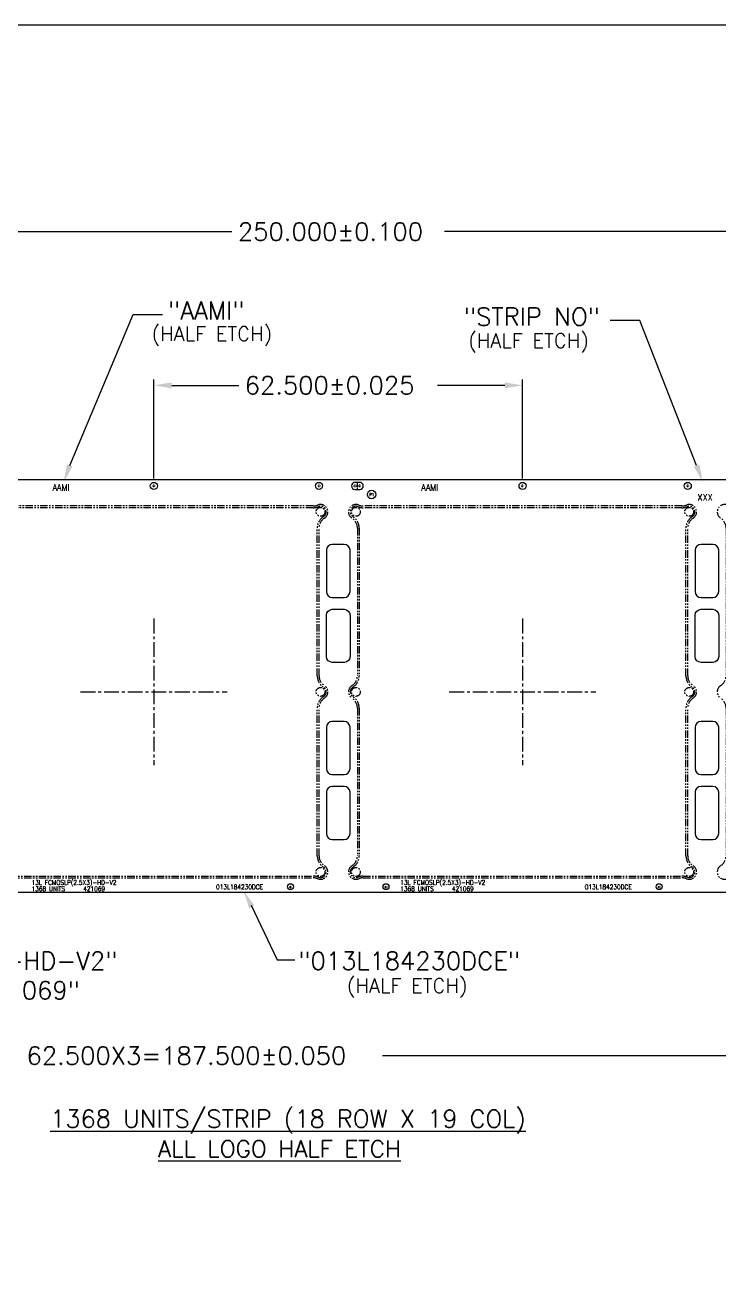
# Model space of a CAD drawing. Extents: x -336 to 28, y -457 to 7.
# Drawn here: x -223.1 to -105.5, y -206.4 to 6.6 of the extents above; entities that cross this region are included whole.
import ezdxf

# ---------------------------------------------------------------- set-up
doc = ezdxf.new("R2010")
doc.units = 0
doc.header["$MEASUREMENT"] = 0
for name, pattern in [('CENTER', [50.8, 31.75, -6.35, 6.35, -6.35]), ('CENTERX2', [4, 2.5, -0.5, 0.5, -0.5]), ('PHANTOM', [2.5, 1.25, -0.25, 0.25, -0.25, 0.25, -0.25])]:
    doc.linetypes.add(name, pattern=pattern)
for name, color, linetype in [('1', 7, 'CONTINUOUS'), ('1D', 4, 'CONTINUOUS'), ('TEMPLATE', 6, 'CONTINUOUS')]:
    doc.layers.add(name, color=color, linetype=linetype)
doc.styles.add('ROMANS', font='romans', dxfattribs={"width": 0.85, "height": 0.08})
doc.styles.add('simplex', font='SIMPLEX.SHX')

msp = doc.modelspace()

# ---------------------------------------------------------------- linework, layer by layer
at = {"layer": '1'}
for p, q in [((-294.0362, -70.32), (-46.0362, -70.32)), ((-46.0362, -140.32), (-294.0362, -140.32))]:
    msp.add_line(p, q, dxfattribs=at)
for points in [[(-167.1862, -72.02), (-166.3862, -72.02, 1), (-166.3862, -70.82), (-167.1862, -70.82, 1)], [(-169.0362, -90.32, 0.41421356), (-168.0362, -89.32), (-168.0362, -82.32, 0.41421356), (-169.0362, -81.32), (-171.0362, -81.32, 0.41421356), (-172.0362, -82.32), (-172.0362, -89.32, 0.41421356), (-171.0362, -90.32)], [(-106.5362, -90.32, 0.41421356), (-105.5362, -89.32), (-105.5362, -82.32, 0.41421356), (-106.5362, -81.32), (-108.5362, -81.32, 0.41421356), (-109.5362, -82.32), (-109.5362, -89.32, 0.41421356), (-108.5362, -90.32)], [(-168.0362, -100.32, -0.41421356), (-169.0362, -101.32), (-171.0362, -101.32, -0.41421356), (-172.0362, -100.32), (-172.0362, -93.32, -0.41421356), (-171.0362, -92.32), (-169.0362, -92.32, -0.41421356), (-168.0362, -93.32)], [(-105.5362, -100.32, -0.41421356), (-106.5362, -101.32), (-108.5362, -101.32, -0.41421356), (-109.5362, -100.32), (-109.5362, -93.32, -0.41421356), (-108.5362, -92.32), (-106.5362, -92.32, -0.41421356), (-105.5362, -93.32)], [(-172.0362, -119.32, 0.41421356), (-171.0362, -120.32), (-169.0362, -120.32, 0.41421356), (-168.0362, -119.32), (-168.0362, -112.32, 0.41421356), (-169.0362, -111.32), (-171.0362, -111.32, 0.41421356), (-172.0362, -112.32)], [(-109.5362, -119.32, 0.41421356), (-108.5362, -120.32), (-106.5362, -120.32, 0.41421356), (-105.5362, -119.32), (-105.5362, -112.32, 0.41421356), (-106.5362, -111.32), (-108.5362, -111.32, 0.41421356), (-109.5362, -112.32)], [(-171.0362, -131.32), (-169.0362, -131.32, 0.41421356), (-168.0362, -130.32), (-168.0362, -123.32, 0.41421356), (-169.0362, -122.32), (-171.0362, -122.32, 0.41421356), (-172.0362, -123.32), (-172.0362, -130.32, 0.41421356)], [(-108.5362, -131.32), (-106.5362, -131.32, 0.41421356), (-105.5362, -130.32), (-105.5362, -123.32, 0.41421356), (-106.5362, -122.32), (-108.5362, -122.32, 0.41421356), (-109.5362, -123.32), (-109.5362, -130.32, 0.41421356)]]:
    msp.add_lwpolyline(points, format="xyb", close=True, dxfattribs=at)
for centre, radius in [((-201.2862, -71.42), 0.6), ((-173.2862, -71.42), 0.6), ((-138.7862, -71.42), 0.6), ((-110.7862, -71.42), 0.6), ((-178.1362, -139.32), 0.5), ((-161.9362, -139.32), 0.5), ((-161.9362, -139.32), 0.5), ((-115.6362, -139.32), 0.5)]:
    msp.add_circle(centre, radius, dxfattribs=at)
at = {"layer": '1D'}
for p, q in [((-292.0112, -28.3383), (-188.0418, -28.3383)), ((-48.0612, -28.3383), (-152.0305, -28.3383)), ((-215.5489, -67.9378), (-204.8097, -42.3553)), ((-204.8097, -42.3553), (-199.8082, -42.3553)), ((-118.9126, -43.4061), (-123.9141, -43.4061)), ((-109.2736, -67.9504), (-118.9126, -43.4061)), ((-201.2862, -70.1824), (-201.2862, -53.3798)), ((-198.2612, -54.3878), (-186.8894, -54.3878)), ((-141.8112, -54.3878), (-153.1829, -54.3878)), ((-138.7862, -70.1824), (-138.7862, -53.3798)), ((-184.786, -142.4625), (-180.3867, -151.7295)), ((-180.3867, -151.7295), (-177.3617, -151.7295)), ((-102.4612, -167.9491), (-162.5044, -167.9491))]:
    msp.add_line(p, q, dxfattribs=at)
at = {"layer": '1D', "linetype": 'CENTER', "ltscale": 0.01}
for p, q in [((-201.5158, -71.42), (-201.0565, -71.42)), ((-201.2862, -71.6497), (-201.2862, -71.1904)), ((-173.5158, -71.42), (-173.0565, -71.42)), ((-173.2862, -71.6497), (-173.2862, -71.1904)), ((-167.4158, -71.42), (-166.7862, -71.42)), ((-167.1862, -71.6497), (-167.1862, -71.1904)), ((-166.7862, -72.02), (-166.7862, -70.82)), ((-166.7862, -71.42), (-166.1565, -71.42)), ((-166.3862, -71.6497), (-166.3862, -71.1904)), ((-139.0158, -71.42), (-138.5565, -71.42)), ((-138.7862, -71.6497), (-138.7862, -71.1904)), ((-111.0158, -71.42), (-110.5565, -71.42)), ((-110.7862, -71.6497), (-110.7862, -71.1904)), ((-178.3658, -139.32), (-177.9065, -139.32)), ((-178.1362, -139.5497), (-178.1362, -139.0904)), ((-162.1658, -139.32), (-161.7065, -139.32)), ((-161.9362, -139.5497), (-161.9362, -139.0904)), ((-115.8658, -139.32), (-115.4065, -139.32)), ((-115.6362, -139.5497), (-115.6362, -139.0904))]:
    msp.add_line(p, q, dxfattribs=at)
at = {"layer": '1D', "linetype": 'CENTERX2'}
for p, q in [((-201.2862, -93.9035), (-201.2862, -118.7366)), ((-138.7862, -93.9035), (-138.7862, -118.7366)), ((-213.7027, -106.32), (-188.8697, -106.32)), ((-151.2027, -106.32), (-126.3697, -106.32))]:
    msp.add_line(p, q, dxfattribs=at)
at = {"layer": '1D', "color": 2, "linetype": 'PHANTOM'}
for points in [[(-174.2862, -74.82), (-228.2862, -74.82, -0.09901951), (-229.0554, -74.6662, 0.91665949), (-230.2092, -76.8734, -0.25592414), (-229.2862, -78.5587), (-229.2862, -103.5814, -0.25592414), (-230.2092, -105.2667, 0.54772256), (-230.2092, -107.3734, -0.25592414), (-229.2862, -109.0587), (-229.2862, -134.0814, -0.25592414), (-230.2092, -135.7667, 0.91665949), (-229.0554, -137.9739, -0.09901951), (-228.2862, -137.82), (-174.2862, -137.82, -0.09901951), (-173.5169, -137.9739, 0.91665949), (-172.3631, -135.7667, -0.25592414), (-173.2862, -134.0814), (-173.2862, -109.0587, -0.25592414), (-172.3631, -107.3734, 0.54772256), (-172.3631, -105.2667, -0.25592414), (-173.2862, -103.5814), (-173.2862, -78.5587, -0.25592414), (-172.3631, -76.8734, 0.91665949), (-173.5169, -74.6662, -0.09901951)], [(-111.7862, -74.82), (-165.7862, -74.82, -0.09901951), (-166.5554, -74.6662, 0.91665949), (-167.7092, -76.8734, -0.25592414), (-166.7862, -78.5587), (-166.7862, -103.5814, -0.25592414), (-167.7092, -105.2667, 0.54772256), (-167.7092, -107.3734, -0.25592414), (-166.7862, -109.0587), (-166.7862, -134.0814, -0.25592414), (-167.7092, -135.7667, 0.91665949), (-166.5554, -137.9739, -0.09901951), (-165.7862, -137.82), (-111.7862, -137.82, -0.09901951), (-111.0169, -137.9739, 0.91665949), (-109.8631, -135.7667, -0.25592414), (-110.7862, -134.0814), (-110.7862, -109.0587, -0.25592414), (-109.8631, -107.3734, 0.54772256), (-109.8631, -105.2667, -0.25592414), (-110.7862, -103.5814), (-110.7862, -78.5587, -0.25592414), (-109.8631, -76.8734, 0.91665949), (-111.0169, -74.6662, -0.09901951)], [(-49.2862, -74.82), (-103.2862, -74.82, -0.09901951), (-104.0554, -74.6662, 0.91665949), (-105.2092, -76.8734, -0.25592414), (-104.2862, -78.5587), (-104.2862, -103.5814, -0.25592414), (-105.2092, -105.2667, 0.54772256), (-105.2092, -107.3734, -0.25592414), (-104.2862, -109.0587), (-104.2862, -134.0814, -0.25592414), (-105.2092, -135.7667, 0.91665949), (-104.0554, -137.9739, -0.09901951), (-103.2862, -137.82), (-49.2862, -137.82, -0.09901951), (-48.5169, -137.9739, 0.91665949), (-47.3631, -135.7667, -0.25592414), (-48.2862, -134.0814), (-48.2862, -109.0587, -0.25592414), (-47.3631, -107.3734, 0.54772256), (-47.3631, -105.2667, -0.25592414), (-48.2862, -103.5814), (-48.2862, -78.5587, -0.25592414), (-47.3631, -76.8734, 0.91665949), (-48.5169, -74.6662, -0.09901951)], [(-174.2862, -75.12), (-228.2862, -75.12, -0.09901951), (-229.1708, -74.9431, 0.91665949), (-230.0477, -76.6206, -0.25592414), (-228.9862, -78.5587), (-228.9862, -103.5814, -0.25592414), (-230.0477, -105.5195, 0.54772256), (-230.0477, -107.1206, -0.25592414), (-228.9862, -109.0587), (-228.9862, -134.0814, -0.25592414), (-230.0477, -136.0195, 0.91665949), (-229.1708, -137.697, -0.09901951), (-228.2862, -137.52), (-174.2862, -137.52, -0.09901951), (-173.4015, -137.697, 0.91665949), (-172.5246, -136.0195, -0.25592414), (-173.5862, -134.0814), (-173.5862, -109.0587, -0.25592414), (-172.5246, -107.1206, 0.54772256), (-172.5246, -105.5195, -0.25592414), (-173.5862, -103.5814), (-173.5862, -78.5587, -0.25592414), (-172.5246, -76.6206, 0.91665949), (-173.4015, -74.9431, -0.09901951)], [(-111.7862, -75.12), (-165.7862, -75.12, -0.09901951), (-166.6708, -74.9431, 0.91665949), (-167.5477, -76.6206, -0.25592414), (-166.4862, -78.5587), (-166.4862, -103.5814, -0.25592414), (-167.5477, -105.5195, 0.54772256), (-167.5477, -107.1206, -0.25592414), (-166.4862, -109.0587), (-166.4862, -134.0814, -0.25592414), (-167.5477, -136.0195, 0.91665949), (-166.6708, -137.697, -0.09901951), (-165.7862, -137.52), (-111.7862, -137.52, -0.09901951), (-110.9015, -137.697, 0.91665949), (-110.0246, -136.0195, -0.25592414), (-111.0862, -134.0814), (-111.0862, -109.0587, -0.25592414), (-110.0246, -107.1206, 0.54772256), (-110.0246, -105.5195, -0.25592414), (-111.0862, -103.5814), (-111.0862, -78.5587, -0.25592414), (-110.0246, -76.6206, 0.91665949), (-110.9015, -74.9431, -0.09901951)]]:
    msp.add_lwpolyline(points, format="xyb", close=True, dxfattribs=at)
at = {"layer": '1D'}
msp.add_circle((-164.3732, -72.8918), 0.725, dxfattribs=at)
at = {"layer": '1D', "color": 2, "linetype": 'PHANTOM'}
for centre in [(-173.0362, -75.82), (-167.0362, -75.82), (-110.5362, -75.82), (-173.0362, -106.32), (-167.0362, -106.32), (-110.5362, -106.32), (-173.0362, -136.82), (-167.0362, -136.82), (-110.5362, -136.82)]:
    msp.add_circle(centre, 0.75, dxfattribs=at)
at = {"layer": '1D'}
for points in [[(-198.2612, -53.8836), (-198.2612, -54.892), (-201.2862, -54.3878)], [(-198.2612, -53.8836), (-198.2612, -54.892), (-201.2862, -54.3878)], [(-141.8112, -53.8836), (-141.8112, -54.892), (-138.7862, -54.3878)], [(-216.0232, -67.7669), (-216.5743, -70.7837), (-215.0746, -68.1087)], [(-108.7993, -67.7795), (-108.2482, -70.7962), (-109.7479, -68.1213)], [(-185.1474, -142.9557), (-186.0572, -140.027), (-184.2467, -142.5023)]]:
    msp.add_solid(points, dxfattribs=at)
at = {"layer": 'TEMPLATE', "color": 6}
msp.add_lwpolyline([(-336.4313, 6.6412), (-336.4313, -456.8566), (-7.2631, -456.8566), (-7.2631, 6.6412)], close=True, dxfattribs=at)

# ---------------------------------------------------------------- texts
at = {"layer": '1D'}
for s, height, style, p in [('250.000±0.100', 3.025, 'simplex', (-187.0338, -29.8508)), ('"AAMI"', 3.025, 'simplex', (-198.8688, -43.2007)), ('"STRIP NO"', 3.025, 'simplex', (-148.7268, -44.2698)), ('(HALF ETCH)', 2.42, 'simplex', (-201.6758, -46.8583)), ('(HALF ETCH)', 2.42, 'simplex', (-147.9969, -48.0041)), ('62.500±0.025', 3.025, 'simplex', (-185.8814, -55.9003)), ('P1', 0.5, 'ROMANS', (-164.7741, -73.1558)), ('"13L FCMOSLP(2.5X3)-HD-V2"', 3.025, 'simplex', (-272.1286, -153.4014)), ('"013L184230DCE"', 3.025, 'simplex', (-176.7997, -153.4014)), ('"1368 UNITS  421069"', 3.025, 'simplex', (-261.5273, -158.3862)), ('(HALF ETCH)', 2.42, 'simplex', (-168.5689, -157.2913)), ('62.500X3=187.500±0.050', 3.025, 'simplex', (-222.86, -169.4616)), ('%%U1368 UNITS/STRIP (18 ROW X 19 COL)', 3, 'simplex', (-218.8536, -180.1335)), ('%%UALL LOGO HALF ETCH', 2.86647, 'simplex', (-200.5628, -185.1617))]:
    msp.add_text(s, height=height, dxfattribs=dict(at, style=style)).set_placement(p)
at = {"layer": '1D', "style": 'ROMANS', "width": 0.9}
for s, height, p in [('AAMI', 1.1, (-218.4593, -72.2465)), ('AAMI', 1.1, (-155.9496, -72.2465)), ('XXX', 1.1, (-109.1183, -73.8967)), ('13L FCMOSLP(2.5X3)-HD-V2', 0.8, (-222.0185, -139.0018)), ('13L FCMOSLP(2.5X3)-HD-V2', 0.8, (-159.5185, -139.0018)), ('1368 UNITS', 0.8, (-222.0185, -140.0861)), ('421069', 0.8, (-213.2584, -140.0861)), ('013L184230DCE', 0.8, (-190.74, -139.7546)), ('1368 UNITS', 0.8, (-159.5185, -140.0861)), ('421069', 0.8, (-150.7584, -140.0861)), ('013L184230DCE', 0.8, (-128.24, -139.7546))]:
    msp.add_text(s, height=height, dxfattribs=at).set_placement(p)

doc.saveas('drawing.dxf')
